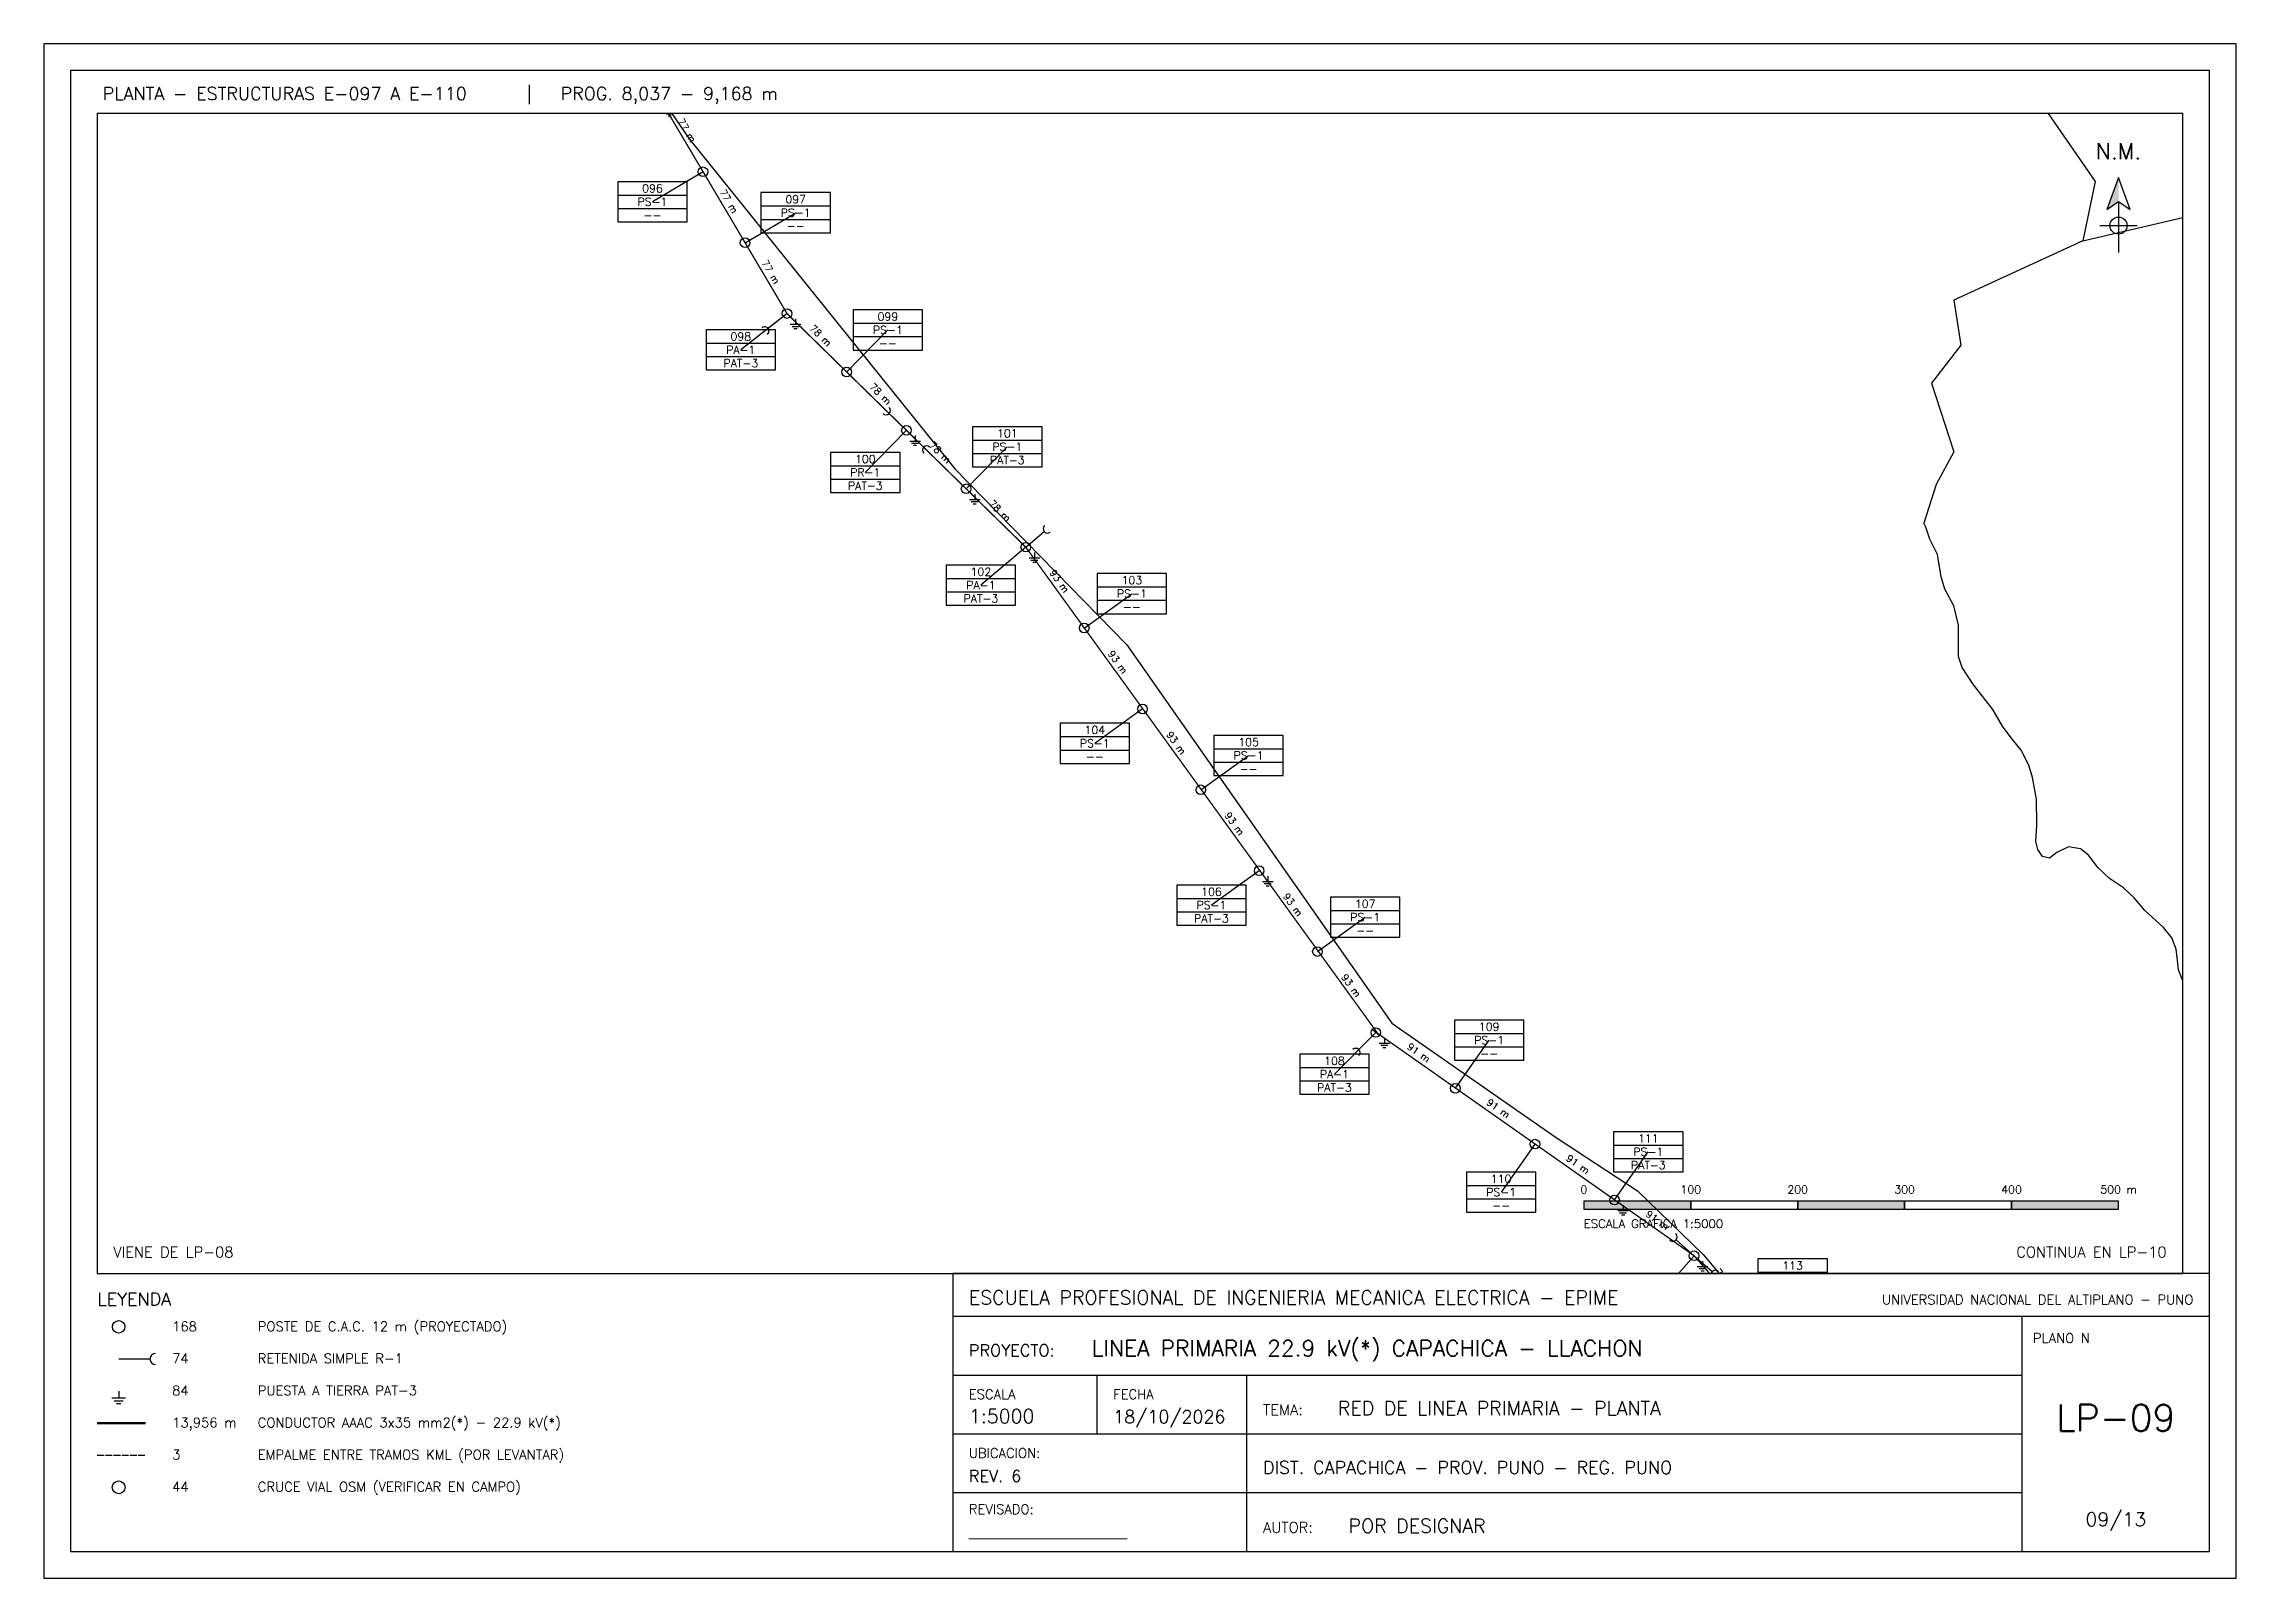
# Paper-space layout 'LP-09' of a CAD drawing. Header units: metres, sheet in millimetres. Extents: x 5 to 415, y 5 to 292.
# The model-space entities are those that its viewports show. They can reach past a viewport. Long polylines and large blocks are cut down to what shows.
import ezdxf
from ezdxf.enums import TextEntityAlignment as Align

# ---------------------------------------------------------------- set-up
doc = ezdxf.new("R2010")
doc.units = ezdxf.units.M
doc.linetypes.add('DASHED', pattern=[1.524, 1.27, -0.254])
for name, color, linetype in [('CRUCES', 30, 'CONTINUOUS'), ('MARCO', 7, 'CONTINUOUS'), ('NM', 5, 'CONTINUOUS'), ('ROTULO', 7, 'CONTINUOUS'), ('RP_CONDUCTOR', 5, 'CONTINUOUS'), ('RP_CUADROPOSTE', 5, 'CONTINUOUS'), ('RP_EMPALME', 1, 'DASHED'), ('RP_LEYENDA', 7, 'CONTINUOUS'), ('RP_POSTE', 1, 'CONTINUOUS'), ('RP_PTIERRA', 2, 'CONTINUOUS'), ('RP_RETENIDA', 1, 'CONTINUOUS'), ('RP_VANO', 4, 'CONTINUOUS'), ('VIAS', 8, 'CONTINUOUS')]:
    doc.layers.add(name, color=color, linetype=linetype)
doc.layers.add('REDCAD_VIEWPORTS', color=8, linetype='CONTINUOUS', plot=False)
doc.styles.add('ROMANS', font='romans.shx')

# ---------------------------------------------------------------- blocks, each defined once
blk = doc.blocks.new('NM')
blk.add_hatch(color=5).paths.add_polyline_path([(0, 0), (0, -4.5), (-2.2, -6)])
for p, q in [((0, -4.5), (0, -14)), ((-3.5, -9), (3.5, -9))]:
    blk.add_line(p, q)
blk.add_lwpolyline([(0, 0), (-2.2, -6), (0, -4.5), (2.2, -6)], close=True)
blk.add_circle((0, -9), 1.6)
at = {"style": 'ROMANS'}
blk.add_text('N.M.', height=3, dxfattribs=at).set_placement((0, 2.5), align=Align.BOTTOM_CENTER)
blk = doc.blocks.new('POSTE_LP')
blk.add_circle((0, 0), 0.9)
blk = doc.blocks.new('RETENIDA')
blk.add_line((0, 0), (4.5, 0))
blk.add_arc((5.3, 0), 0.8, 90, 270)
blk = doc.blocks.new('PAT')
for p, q in [((0, 0), (0, -1)), ((-1, -1), (1, -1)), ((-0.65, -1.4), (0.65, -1.4)), ((-0.3, -1.8), (0.3, -1.8))]:
    blk.add_line(p, q)
blk = doc.blocks.new('CUADRO_POSTE')
for p, q in [((0, 5), (13, 5)), ((0, 2.5), (13, 2.5))]:
    blk.add_line(p, q)
blk.add_lwpolyline([(0, 0), (13, 0), (13, 7.5), (0, 7.5)], close=True)
at = {"style": 'ROMANS'}
for tag, p in [('NUMERO', (6.5, 6.25)), ('ARMADO', (6.5, 3.75)), ('PAT', (6.5, 1.25))]:
    blk.add_attdef(tag, text='', height=1.5, dxfattribs=at).set_placement(p, align=Align.MIDDLE_CENTER)

msp = doc.modelspace()

# ---------------------------------------------------------------- linework, layer by layer
at = {"layer": 'RP_CONDUCTOR', "const_width": 1.25}
for points in [[(408958.5, 8266977.2), (408922.5, 8266760.5), (408968.9, 8266600.8), (409018.9, 8266542.4), (409644, 8265972.9), (409964.6, 8265611), (410575.5, 8265410), (410949.8, 8265069.1), (411281.9, 8264760), (411438.8, 8264494.9), (411662.1, 8264276.4), (411992.1, 8263820.3)], [(411986.7, 8263824.8), (412287, 8263613.7), (412490.1, 8263381.7)]]:
    msp.add_lwpolyline(points, dxfattribs=at)
at = {"layer": 'RP_CUADROPOSTE'}
for p, q in [((411360.3, 8264627.5), (411313, 8264599.4)), ((411399.6, 8264561.2), (411446.9, 8264589.2)), ((411438.8, 8264494.9), (411395.6, 8264460.9)), ((411494.6, 8264440.3), (411533.1, 8264479.6)), ((411550.5, 8264385.7), (411512, 8264346.4)), ((411606.3, 8264331), (411644.8, 8264370.3)), ((411662.1, 8264276.4), (411620.1, 8264240.8)), ((411716.7, 8264200.8), (411761.3, 8264232.9)), ((411771.2, 8264125.1), (411726.6, 8264092.9)), ((411825.8, 8264049.5), (411870.4, 8264081.6)), ((411880.3, 8263973.8), (411835.7, 8263941.7)), ((411934.8, 8263898.2), (411979.5, 8263930.4)), ((411989.4, 8263822.5), (411950.7, 8263783.5)), ((412063.8, 8263770.3), (412095.4, 8263815.4)), ((412138.2, 8263718.1), (412106.6, 8263673.1)), ((412212.6, 8263665.9), (412244.2, 8263710.9)), ((412287, 8263613.7), (412250.6, 8263572.4)), ((412337.7, 8263555.7), (412379.1, 8263591.9))]:
    msp.add_line(p, q, dxfattribs=at)
at = {"layer": 'RP_EMPALME'}
msp.add_line((411992.1, 8263820.3), (411986.7, 8263824.8), dxfattribs=at)
at = {"layer": 'VIAS'}
for points in [[(411269.8, 8264772.5), (411347.4, 8264658.3), (411595.8, 8264349.6), (411756.6, 8264185.2), (412004.3, 8263831.3), (412157.2, 8263724.9), (412234.1, 8263674.4), (412295.4, 8263614.8), (412326.4, 8263578.6)], [(412531.2, 8264808.5), (412662.1, 8264618.5), (412650.5, 8264562.8), (412530, 8264507.5), (412536.5, 8264465.2), (412509, 8264429.8), (412529.8, 8264365.6), (412513.3, 8264335), (412501.8, 8264298.9)], [(411938.8, 8264688.2), (411940.3, 8264783.8), (411993.4, 8264770), (411966.1, 8264904.6), (412010.4, 8264978.4), (412038.3, 8265052.6), (412014.5, 8265129.4), (412016.6, 8265197), (412035.8, 8265205.5), (412027.4, 8265324.3), (412017.8, 8265339.4)], [(412650.5, 8264562.8), (412753, 8264587), (412764.9, 8264659.8), (412868.9, 8264732.7), (412886.7, 8264742.4), (412877.2, 8264776.8), (412836.5, 8264875), (412815.6, 8264926.3)], [(412757.2, 8263839.8), (412749.1, 8263860.2), (412743.5, 8263872.4), (412740, 8263881), (412738.9, 8263889.8), (412737.7, 8263900.3), (412733.6, 8263910.9), (412725.8, 8263920.8), (412718.9, 8263927.4), (412708.6, 8263936.5), (412698.4, 8263948.4), (412688.4, 8263957.8), (412675.6, 8263966.4), (412664.7, 8263976.4), (412655.7, 8263988.2), (412648.3, 8263994.3), (412637.1, 8263996.3), (412626.3, 8263990.9), (412619.4, 8263985.5), (412612.9, 8263987.1), (412608.4, 8263993.7), (412606.6, 8264001.2), (412607.5, 8264016.8), (412607.1, 8264040.8), (412603.5, 8264061), (412600.1, 8264072.5), (412592.7, 8264086.4), (412583.6, 8264098.1), (412575.5, 8264109), (412566.4, 8264124.6), (412547.6, 8264148.6), (412537.8, 8264164), (412534.3, 8264174.3), (412534.3, 8264187.9), (412534.2, 8264203.5), (412530, 8264221.5), (412521.6, 8264237.2), (412518, 8264248.7), (412514.6, 8264269.7), (412507.4, 8264283.9), (412503.8, 8264295.2), (412501.8, 8264298.9)]]:
    msp.add_lwpolyline(points, dxfattribs=at)

# ---------------------------------------------------------------- block references
at = {"layer": 'RP_CUADROPOSTE', "xscale": 5, "yscale": 5}
for p, values in [((411280.5, 8264580.7), {'NUMERO': '096', 'ARMADO': 'PS-1', 'PAT': '--'}), ((411414.4, 8264570.5), {'NUMERO': '097', 'ARMADO': 'PS-1', 'PAT': '--'}), ((411500.6, 8264460.8), {'NUMERO': '099', 'ARMADO': 'PS-1', 'PAT': '--'}), ((411363.1, 8264442.2), {'NUMERO': '098', 'ARMADO': 'PA-1', 'PAT': 'PAT-3'}), ((411612.3, 8264351.6), {'NUMERO': '101', 'ARMADO': 'PS-1', 'PAT': 'PAT-3'}), ((411479.5, 8264327.6), {'NUMERO': '100', 'ARMADO': 'PR-1', 'PAT': 'PAT-3'}), ((411587.6, 8264222.1), {'NUMERO': '102', 'ARMADO': 'PA-1', 'PAT': 'PAT-3'}), ((411728.8, 8264214.2), {'NUMERO': '103', 'ARMADO': 'PS-1', 'PAT': '--'}), ((411694.1, 8264074.2), {'NUMERO': '104', 'ARMADO': 'PS-1', 'PAT': '--'}), ((411837.9, 8264062.9), {'NUMERO': '105', 'ARMADO': 'PS-1', 'PAT': '--'}), ((411803.2, 8263922.9), {'NUMERO': '106', 'ARMADO': 'PS-1', 'PAT': 'PAT-3'}), ((411947, 8263911.6), {'NUMERO': '107', 'ARMADO': 'PS-1', 'PAT': '--'}), ((412062.9, 8263796.6), {'NUMERO': '109', 'ARMADO': 'PS-1', 'PAT': '--'}), ((411918.2, 8263764.7), {'NUMERO': '108', 'ARMADO': 'PA-1', 'PAT': 'PAT-3'}), ((412211.7, 8263692.2), {'NUMERO': '111', 'ARMADO': 'PS-1', 'PAT': 'PAT-3'}), ((412074.1, 8263654.4), {'NUMERO': '110', 'ARMADO': 'PS-1', 'PAT': '--'}), ((412218.1, 8263553.7), {'NUMERO': '112', 'ARMADO': 'PR-1', 'PAT': 'PAT-3'}), ((412346.6, 8263573.2), {'NUMERO': '113', 'ARMADO': 'PS-1', 'PAT': '--'})]:
    msp.add_blockref('CUADRO_POSTE', p, dxfattribs=at).add_auto_attribs(values)
at = {"layer": 'RP_POSTE', "xscale": 5, "yscale": 5}
for p in [(411321.1, 8264693.7), (411360.3, 8264627.5), (411399.6, 8264561.2), (411438.8, 8264494.9), (411494.6, 8264440.3), (411550.5, 8264385.7), (411606.3, 8264331), (411662.1, 8264276.4), (411716.7, 8264200.8), (411771.2, 8264125.1), (411825.8, 8264049.5), (411880.3, 8263973.8), (411934.8, 8263898.2), (411989.4, 8263822.5), (412063.8, 8263770.3), (412138.2, 8263718.1), (412212.6, 8263665.9), (412287, 8263613.7)]:
    msp.add_blockref('POSTE_LP', p, dxfattribs=at)
at = {"layer": 'RP_PTIERRA', "xscale": 5, "yscale": 5}
for p in [(411329.1, 8264688.7), (411446.8, 8264489.9), (411558.5, 8264380.7), (411614.3, 8264326), (411670.1, 8264271.4), (411888.3, 8263968.8), (411997.4, 8263817.5), (412220.6, 8263660.9), (412295, 8263608.7)]:
    msp.add_blockref('PAT', p, dxfattribs=at)
at = {"layer": 'RP_RETENIDA', "xscale": 5, "yscale": 5}
for p, rotation in [((411438.8, 8264494.9), -141.82310470681415), ((411550.5, 8264385.7), 135.61466564683863), ((411550.5, 8264385.7), -44.38533435316136), ((411662.1, 8264276.4), 40.27261671678433), ((411989.4, 8263822.5), -134.7567972874308), ((412287, 8263613.7), 138.6366450615444), ((412287, 8263613.7), -41.36335493845557)]:
    msp.add_blockref('RETENIDA', p, dxfattribs=dict(at, rotation=rotation))

# ---------------------------------------------------------------- texts
at = {"layer": 'RP_VANO', "style": 'ROMANS'}
for s, rotation, p in [('77 m', -59.3756, (411340.7, 8264663.6)), ('77 m', -59.3756, (411380, 8264597.3)), ('77 m', -59.3692, (411419.2, 8264531.1)), ('78 m', -44.3827, (411466.7, 8264470.6)), ('78 m', -44.3827, (411522.6, 8264416)), ('78 m', -44.388, (411578.4, 8264361.3)), ('78 m', -44.3827, (411634.2, 8264306.7)), ('93 m', -54.2016, (411689.4, 8264241.6)), ('93 m', -54.2016, (411743.9, 8264165.9)), ('93 m', -54.2016, (411798.5, 8264090.3)), ('93 m', -54.2016, (411853, 8264014.7)), ('93 m', -54.2016, (411907.6, 8263939)), ('93 m', -54.1967, (411962.1, 8263863.4)), ('91 m', -35.0664, (412026.6, 8263799.4)), ('91 m', -35.0679, (412101, 8263747.2)), ('91 m', -35.0679, (412175.4, 8263695)), ('91 m', -35.0628, (412249.8, 8263642.8)), ('77 m', -48.7973, (412312.3, 8263587.7))]:
    msp.add_text(s, height=6.5, rotation=rotation, dxfattribs=at).set_placement(p, align=Align.BOTTOM_CENTER)

psp = doc.layouts.new('LP-09')

# ---------------------------------------------------------------- hatches: boundary and pattern name
for points in [[(293, 74), (313, 74), (313, 75.5), (293, 75.5)], [(333, 74), (353, 74), (353, 75.5), (333, 75.5)], [(373, 74), (393, 74), (393, 75.5), (373, 75.5)]]:
    psp.add_hatch(color=7).paths.add_polyline_path(points)

# ---------------------------------------------------------------- linework, layer by layer
at = {"layer": 'CRUCES'}
psp.add_circle((19, 22), 1.2, dxfattribs=at)
at = {"layer": 'MARCO'}
for points in [[(5, 5), (415, 5), (415, 292), (5, 292)], [(10, 10), (410, 10), (410, 287), (10, 287)], [(15, 62), (405, 62), (405, 279), (15, 279)]]:
    psp.add_lwpolyline(points, close=True, dxfattribs=at)
at = {"layer": 'ROTULO'}
for p, q in [((175, 54), (375, 54)), ((175, 54), (410, 54)), ((375, 10), (375, 54)), ((175, 43), (375, 43)), ((202, 32), (202, 43)), ((230, 10), (230, 43)), ((175, 32), (375, 32)), ((175, 21), (375, 21))]:
    psp.add_line(p, q, dxfattribs=at)
for points in [[(293, 74), (313, 74), (313, 75.5), (293, 75.5)], [(313, 74), (333, 74), (333, 75.5), (313, 75.5)], [(333, 74), (353, 74), (353, 75.5), (333, 75.5)], [(353, 74), (373, 74), (373, 75.5), (353, 75.5)], [(373, 74), (393, 74), (393, 75.5), (373, 75.5)], [(175, 10), (410, 10), (410, 62), (175, 62)]]:
    psp.add_lwpolyline(points, close=True, dxfattribs=at)
at = {"layer": 'RP_CONDUCTOR', "lineweight": 50}
psp.add_line((15, 34), (24, 34), dxfattribs=at)
at = {"layer": 'RP_EMPALME'}
psp.add_line((15, 28), (24, 28), dxfattribs=at)

# ---------------------------------------------------------------- block references
at = {"layer": 'NM'}
psp.add_blockref('NM', (393, 267), dxfattribs=at)
at = {"layer": 'RP_POSTE', "xscale": 1.3, "yscale": 1.3}
psp.add_blockref('POSTE_LP', (19, 52), dxfattribs=at)
at = {"layer": 'RP_PTIERRA', "xscale": 1.3, "yscale": 1.3}
psp.add_blockref('PAT', (19, 40), dxfattribs=at)
at = {"layer": 'RP_RETENIDA', "xscale": 1.3, "yscale": 1.3}
psp.add_blockref('RETENIDA', (19, 46), dxfattribs=at)

# ---------------------------------------------------------------- texts
at = {"layer": 'ROTULO', "style": 'ROMANS'}
for s, height, p in [('PLANTA - ESTRUCTURAS E-097 A E-110   |   PROG. 8,037 - 9,168 m', 2.4, (16, 281.5)), ('ESCALA GRAFICA 1:5000', 1.6, (293, 70.5)), ('VIENE DE LP-08', 2, (18, 65)), ('ESCUELA PROFESIONAL DE INGENIERIA MECANICA ELECTRICA - EPIME', 2.6, (178, 56.2)), ('LINEA PRIMARIA 22.9 kV(*) CAPACHICA - LLACHON', 3, (201, 46.5)), ('PLANO N', 1.8, (377, 49)), ('PROYECTO:', 2.2, (178, 46.5)), ('ESCALA', 1.8, (178, 38.5)), ('FECHA', 1.8, (205, 38.5)), ('TEMA:', 2, (233, 35.5)), ('RED DE LINEA PRIMARIA - PLANTA', 2.6, (247, 35.5)), ('1:5000', 2.6, (178, 34)), ('18/10/2026', 2.4, (205, 34)), ('UBICACION:', 1.8, (178, 27.5)), ('REV. 6', 2.2, (178, 23)), ('DIST. CAPACHICA - PROV. PUNO - REG. PUNO', 2.4, (233, 24.5)), ('REVISADO:', 1.8, (178, 17)), ('________________________', 1.8, (178, 12.5)), ('AUTOR:', 2, (233, 13.5)), ('POR DESIGNAR', 2.6, (249, 13.5))]:
    psp.add_text(s, height=height, dxfattribs=at).set_placement(p)
for s, p in [('0', (293, 76.5)), ('100', (313, 76.5)), ('200', (333, 76.5)), ('300', (353, 76.5)), ('400', (373, 76.5)), ('500 m', (393, 76.5))]:
    psp.add_text(s, height=1.5, dxfattribs=at).set_placement(p, align=Align.BOTTOM_CENTER)
for s, height, p in [('CONTINUA EN LP-10', 2, (402, 65)), ('UNIVERSIDAD NACIONAL DEL ALTIPLANO - PUNO', 1.8, (407, 56.2))]:
    psp.add_text(s, height=height, dxfattribs=at).set_placement(p, align=Align.RIGHT)
for s, height, p in [('LP-09', 5, (392.5, 35)), ('09/13', 2.6, (392.5, 16))]:
    psp.add_text(s, height=height, dxfattribs=at).set_placement(p, align=Align.MIDDLE_CENTER)
at = {"layer": 'RP_LEYENDA', "style": 'ROMANS'}
for s, height, p in [('LEYENDA', 2.4, (15, 56)), ('POSTE DE C.A.C. 12 m (PROYECTADO)', 1.8, (45, 51.2)), ('168', 1.8, (29, 51.2)), ('74', 1.8, (29, 45.2)), ('RETENIDA SIMPLE R-1', 1.8, (45, 45.2)), ('84', 1.8, (29, 39.2)), ('PUESTA A TIERRA PAT-3', 1.8, (45, 39.2)), ('13,956 m', 1.8, (29, 33.2)), ('CONDUCTOR AAAC 3x35 mm2(*) - 22.9 kV(*)', 1.8, (45, 33.2)), ('3', 1.8, (29, 27.2)), ('EMPALME ENTRE TRAMOS KML (POR LEVANTAR)', 1.8, (45, 27.2)), ('44', 1.8, (29, 21.2)), ('CRUCE VIAL OSM (VERIFICAR EN CAMPO)', 1.8, (45, 21.2))]:
    psp.add_text(s, height=height, dxfattribs=at).set_placement(p)

# ---------------------------------------------------------------- viewports
at = {"layer": 'REDCAD_VIEWPORTS'}
psp.add_viewport(center=(210, 170.5), size=(390, 217), view_center_point=(411768.88, 8264139.66), view_height=1085, dxfattribs=at)

doc.saveas('drawing.dxf')
